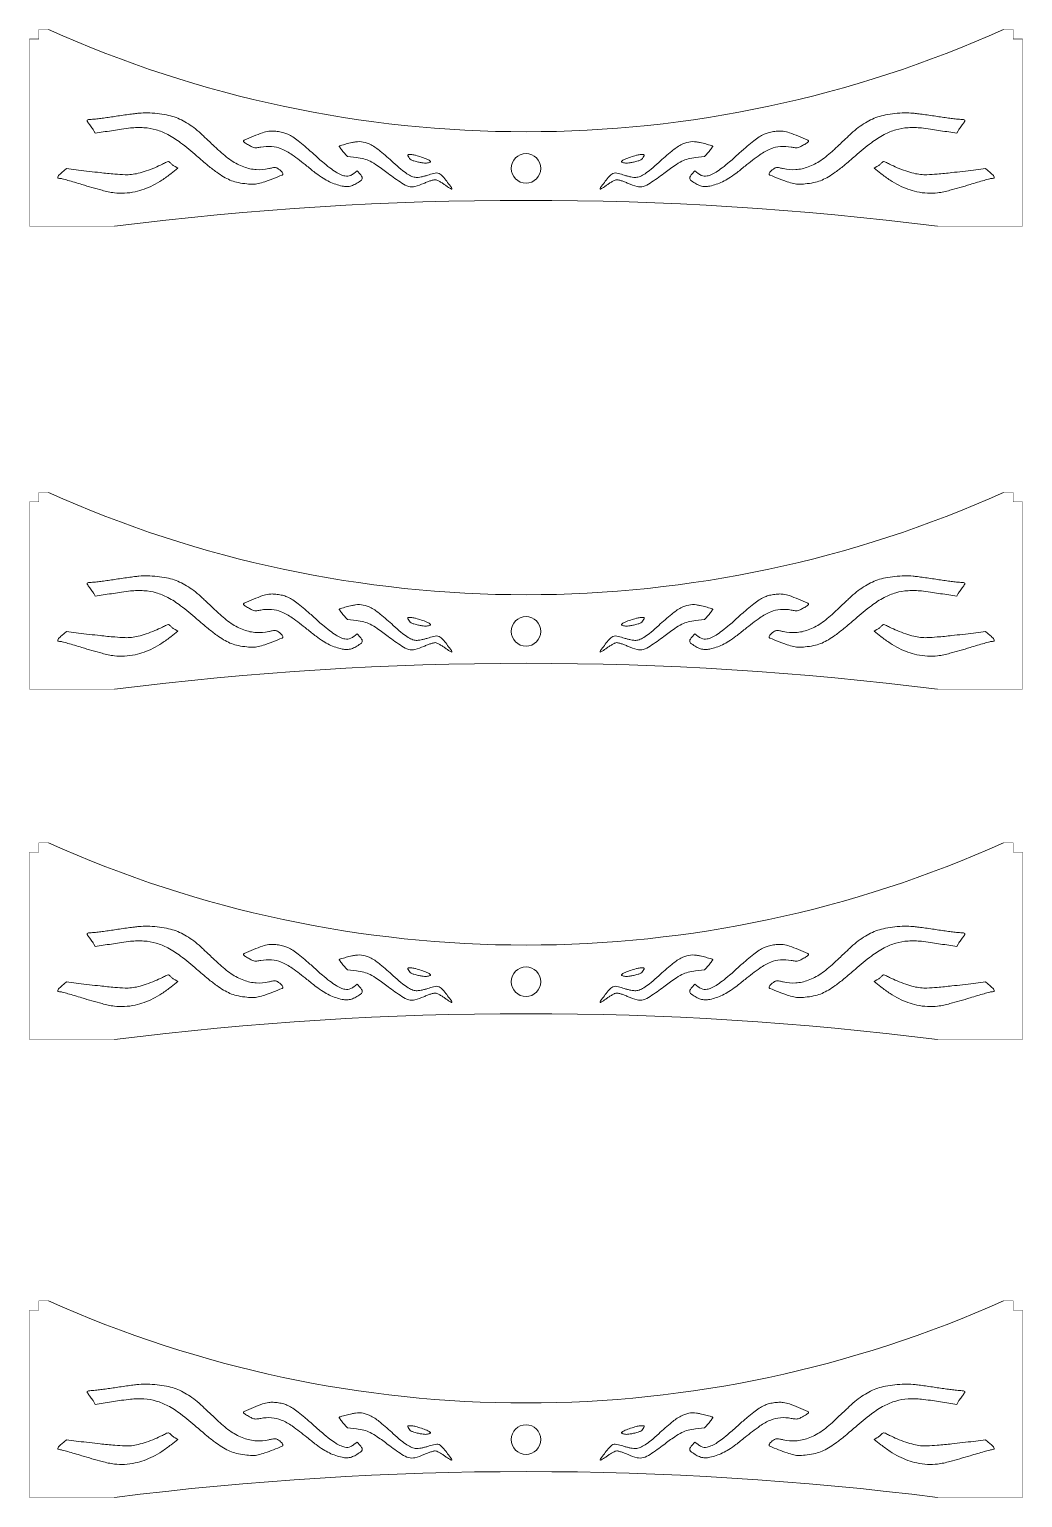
# Model space of a CAD drawing. Header units: millimetres. Extents: x 1072 to 2095, y 131 to 972.
# Drawn here: x 1570 to 2095, y 131 to 908 of the extents above; entities that cross this region are included whole.
import ezdxf

# ---------------------------------------------------------------- set-up
doc = ezdxf.new("R2010")
doc.units = ezdxf.units.MM
doc.linetypes.add('K5LT32768', pattern=[0])
doc.linetypes.add('K5LT32769', pattern=[0])

msp = doc.modelspace()

# ---------------------------------------------------------------- linework, layer by layer
at = {"color": 7, "linetype": 'K5LT32768', "const_width": 0.18}
for points in [[(1575.35, 902.5), (1570.35, 902.5), (1570.35, 803.5), (1615.35, 803.5)], [(1575.35, 902.5), (1575.35, 907.5), (1580.35, 907.5)], [(2090.35, 902.5), (2095.35, 902.5), (2095.35, 803.5), (2050.35, 803.5)], [(2090.35, 902.5), (2090.35, 907.5), (2085.35, 907.5)], [(1575.35, 657.73), (1575.35, 662.73), (1580.35, 662.73)], [(2090.35, 657.73), (2090.35, 662.73), (2085.35, 662.73)], [(1575.35, 657.73), (1570.35, 657.73), (1570.35, 558.73), (1615.35, 558.73)], [(2090.35, 657.73), (2095.35, 657.73), (2095.35, 558.73), (2050.35, 558.73)], [(1575.35, 472.5), (1575.35, 477.5), (1580.35, 477.5)], [(2090.35, 472.5), (2090.35, 477.5), (2085.35, 477.5)], [(1575.35, 472.5), (1570.35, 472.5), (1570.35, 373.5), (1615.35, 373.5)], [(2090.35, 472.5), (2095.35, 472.5), (2095.35, 373.5), (2050.35, 373.5)], [(1575.35, 230.41), (1575.35, 235.41), (1580.35, 235.41)], [(2090.35, 230.41), (2090.35, 235.41), (2085.35, 235.41)], [(1575.35, 230.41), (1570.35, 230.41), (1570.35, 131.41), (1615.35, 131.41)], [(2090.35, 230.41), (2095.35, 230.41), (2095.35, 131.41), (2050.35, 131.41)]]:
    msp.add_lwpolyline(points, dxfattribs=at)
at = {"color": 7, "linetype": 'K5LT32769', "lineweight": 18}
for points in [[(1628.18, 863.27, 0.007093), (1625.88, 863.02, 0.00241), (1622.55, 862.58, 0.002396), (1618.87, 862.07, 0.002755), (1615.36, 861.55, -0.002699), (1611.99, 861.04, -0.002974), (1608.72, 860.59, -0.002768), (1605.93, 860.23, -0.015129), (1604.41, 860.1, 0.006842), (1601.57, 859.89, 0.18299), (1600.89, 859.56, 0.348168), (1600.84, 858.99, 0.020447), (1601.93, 857.48, -0.00772), (1602.61, 856.58, -0.006448), (1603.31, 855.6, -0.006515), (1603.92, 854.69, -0.017624), (1604.32, 854.02), (1605.08, 852.66), (1610.38, 853.51, -0.002252), (1619.05, 854.86, -0.012095), (1623.79, 855.46, -0.020815), (1627.27, 855.67, -0.019461), (1630.84, 855.6, -0.055021), (1637.29, 854.49, -0.05266), (1643.44, 852, -0.040297), (1650.21, 847.66, -0.016365), (1658.71, 840.74, 0.00582), (1664.84, 835.53, 0.016132), (1669.3, 832.07, 0.022539), (1672.94, 829.66, 0.033538), (1676.34, 827.93, 0.043746), (1679.81, 826.79, 0.0255), (1684.11, 826.02, 0.025311), (1688.3, 825.7, 0.066649), (1691.29, 826.02, 0.02318), (1694.78, 827.04, 0.010172), (1699.3, 828.71, 0.003263), (1703.9, 830.55, 0.280744), (1704.33, 831.13, 0.170993), (1704.18, 831.72, 0.041859), (1703.54, 832.51, 0.037947), (1702.62, 833.36, 0.029651), (1701.5, 834.13, 0.079574), (1700.75, 834.44, 0.064544), (1699.88, 834.53, 0.039922), (1698.68, 834.39, 0.010468), (1696.8, 833.99, -0.075105), (1690.23, 833.45, -0.070784), (1683.66, 834.85, -0.061999), (1677.02, 838.26, -0.03978), (1670.26, 843.7, 0.000149), (1668.33, 845.52, 0.000087), (1666.03, 847.7, 0.000087), (1663.73, 849.87, 0.000149), (1661.8, 851.69, 0.020188), (1658.04, 854.95, 0.025999), (1654.32, 857.63, 0.028078), (1650.61, 859.72, 0.032966), (1646.88, 861.27, 0.034115), (1642.76, 862.36, 0.020957), (1637.8, 863.1, 0.020789), (1632.7, 863.43, 0.02979)], [(2037.51, 863.27, -0.007093), (2039.81, 863.02, -0.00241), (2043.15, 862.58, -0.002396), (2046.83, 862.07, -0.002755), (2050.33, 861.55, 0.002699), (2053.7, 861.04, 0.002974), (2056.97, 860.59, 0.002768), (2059.77, 860.23, 0.015129), (2061.28, 860.1, -0.006842), (2064.13, 859.89, -0.18299), (2064.8, 859.56, -0.348168), (2064.85, 858.99, -0.020447), (2063.77, 857.48, 0.00772), (2063.09, 856.58, 0.006448), (2062.39, 855.6, 0.006515), (2061.78, 854.69, 0.017624), (2061.37, 854.02), (2060.61, 852.66), (2055.32, 853.51, 0.002252), (2046.65, 854.86, 0.012095), (2041.9, 855.46, 0.020815), (2038.42, 855.67, 0.019461), (2034.86, 855.6, 0.055021), (2028.41, 854.49, 0.05266), (2022.25, 852, 0.040297), (2015.48, 847.66, 0.016365), (2006.98, 840.74, -0.00582), (2000.86, 835.53, -0.016132), (1996.4, 832.07, -0.022539), (1992.76, 829.66, -0.033538), (1989.36, 827.93, -0.043746), (1985.89, 826.79, -0.0255), (1981.58, 826.02, -0.025311), (1977.39, 825.7, -0.066649), (1974.41, 826.02, -0.02318), (1970.92, 827.04, -0.010172), (1966.39, 828.71, -0.003263), (1961.79, 830.55, -0.280744), (1961.37, 831.13, -0.170993), (1961.52, 831.72, -0.041859), (1962.15, 832.51, -0.037947), (1963.08, 833.36, -0.029651), (1964.2, 834.13, -0.079574), (1964.95, 834.44, -0.064544), (1965.82, 834.53, -0.039922), (1967.01, 834.39, -0.010468), (1968.89, 833.99, 0.075105), (1975.46, 833.45, 0.070784), (1982.04, 834.85, 0.061999), (1988.68, 838.26, 0.03978), (1995.44, 843.7, -0.000149), (1997.36, 845.52, -0.000087), (1999.66, 847.7, -0.000087), (2001.97, 849.87, -0.000149), (2003.89, 851.69, -0.020188), (2007.65, 854.95, -0.025999), (2011.37, 857.63, -0.028078), (2015.08, 859.72, -0.032966), (2018.81, 861.27, -0.034115), (2022.93, 862.36, -0.020957), (2027.9, 863.1, -0.020789), (2032.99, 863.43, -0.02979)], [(1696.8, 853.73, 0.050743), (1693.6, 852.96, 0.013642), (1688.72, 851.11, 0.005854), (1683.75, 849, 0.435468), (1683.49, 848.25, 0.111559), (1683.76, 847.93, 0.012697), (1684.54, 847.39, 0.014844), (1685.51, 846.78, 0.01157), (1686.59, 846.18, 0.014003), (1688.38, 845.3, 0.073197), (1689.44, 844.99, 0.069008), (1690.56, 844.99, 0.011645), (1692.69, 845.34, -0.064995), (1698.32, 845.66, -0.079503), (1703.45, 844.45, -0.056475), (1709.18, 841.29, -0.017534), (1717.01, 835.32, 0.008837), (1721.89, 831.46, 0.021925), (1725.64, 828.86, 0.028573), (1728.92, 827.04, 0.031658), (1732.28, 825.67, 0.026697), (1735.63, 824.75, 0.059399), (1738.26, 824.49, 0.071512), (1740.55, 824.87, 0.057202), (1742.84, 825.9, 0.016667), (1745.32, 827.48, 0.134895), (1746.18, 828.5, 0.232542), (1746.15, 829.53, 0.059036), (1745.18, 830.96), (1743.62, 832.74), (1741.87, 831.45, -0.043392), (1740.16, 830.41, -0.088704), (1738.66, 829.98, -0.085433), (1737.06, 830.09, -0.038002), (1735.05, 830.74, -0.045236), (1732.39, 832.12, -0.019869), (1729.13, 834.39, -0.01556), (1725.17, 837.6, -0.007352), (1720.24, 841.96, 0.007026), (1715.94, 845.79, 0.014515), (1712.45, 848.63, 0.018435), (1709.52, 850.71, 0.034971), (1707, 852.12, 0.042967), (1704.72, 852.97, 0.028256), (1701.98, 853.56, 0.028297), (1699.2, 853.83, 0.043967)], [(1742.65, 848.1, 0.019443), (1740.71, 847.72, 0.005808), (1737.79, 847, 0.002486), (1734.77, 846.2, 0.100878), (1734.16, 845.9, 0.366275), (1734.11, 845.65, 0.020463), (1734.56, 844.91, 0.023662), (1735.22, 844, 0.014202), (1736.08, 842.98), (1738.42, 840.38), (1743.14, 839.82, -0.034129), (1747.14, 839.07, -0.052279), (1750.44, 837.84, -0.036294), (1754.18, 835.62, -0.008721), (1760.02, 831.41, 0.010474), (1767.17, 826.29, 0.082188), (1770.85, 824.57, 0.13124), (1774.15, 824.53, 0.042091), (1778.82, 826.15, -0.011851), (1780.71, 826.93, -0.014072), (1782.53, 827.58, -0.012918), (1784.08, 828.04, -0.082697), (1784.89, 828.12, -0.090013), (1785.66, 827.92, -0.016759), (1786.96, 827.28, -0.017471), (1788.45, 826.41, -0.01517), (1789.95, 825.39, 0.009027), (1791.35, 824.42, 0.016418), (1792.53, 823.69, 0.012442), (1793.47, 823.18, 0.538513), (1793.63, 823.27, 0.176661), (1793.42, 823.98, 0.004606), (1791.42, 826.66, 0.010045), (1789.42, 829.2, 0.036272), (1788, 830.68, 0.079936), (1786.86, 831.42, 0.111442), (1785.67, 831.66, 0.060128), (1783.99, 831.41, 0.010159), (1780.89, 830.49, -0.015222), (1779.19, 830.01, -0.014555), (1777.44, 829.62, -0.014661), (1775.87, 829.36, -0.049392), (1774.84, 829.33, -0.085286), (1772.54, 829.89, -0.041902), (1769.89, 831.3, -0.03059), (1766.69, 833.66, -0.012705), (1762.67, 837.21, 0.013948), (1755.81, 843.22, 0.048563), (1750.94, 846.52, 0.075915), (1746.82, 848.01, 0.087022)], [(1923.05, 848.1, -0.019443), (1924.98, 847.72, -0.005808), (1927.91, 847, -0.002486), (1930.93, 846.2, -0.100878), (1931.53, 845.9, -0.366275), (1931.58, 845.65, -0.020463), (1931.14, 844.91, -0.023662), (1930.48, 844, -0.014202), (1929.61, 842.98), (1927.28, 840.38), (1922.55, 839.82, 0.034129), (1918.55, 839.07, 0.052279), (1915.25, 837.84, 0.036294), (1911.51, 835.62, 0.008721), (1905.67, 831.41, -0.010474), (1898.53, 826.29, -0.082188), (1894.84, 824.57, -0.13124), (1891.54, 824.53, -0.042091), (1886.87, 826.15, 0.011851), (1884.98, 826.93, 0.014072), (1883.17, 827.58, 0.012918), (1881.62, 828.04, 0.082697), (1880.8, 828.12, 0.090013), (1880.04, 827.92, 0.016759), (1878.73, 827.28, 0.017471), (1877.24, 826.41, 0.01517), (1875.75, 825.39, -0.009027), (1874.34, 824.42, -0.016418), (1873.16, 823.69, -0.012442), (1872.23, 823.18, -0.538513), (1872.07, 823.27, -0.176661), (1872.27, 823.98, -0.004606), (1874.27, 826.66, -0.010045), (1876.28, 829.2, -0.036272), (1877.7, 830.68, -0.079936), (1878.84, 831.42, -0.111442), (1880.03, 831.66, -0.060128), (1881.7, 831.41, -0.010159), (1884.81, 830.49, 0.015222), (1886.51, 830.01, 0.014555), (1888.26, 829.62, 0.014661), (1889.82, 829.36, 0.049392), (1890.86, 829.33, 0.085286), (1893.15, 829.89, 0.041902), (1895.81, 831.3, 0.03059), (1899, 833.66, 0.012705), (1903.03, 837.21, -0.013948), (1909.88, 843.22, -0.048563), (1914.75, 846.52, -0.075915), (1918.87, 848.01, -0.087022)], [(1968.9, 853.73, -0.050743), (1972.09, 852.96, -0.013642), (1976.97, 851.11, -0.005854), (1981.94, 849, -0.435468), (1982.2, 848.25, -0.111559), (1981.93, 847.93, -0.012697), (1981.16, 847.39, -0.014844), (1980.19, 846.78, -0.01157), (1979.1, 846.18, -0.014003), (1977.31, 845.3, -0.073197), (1976.26, 844.99, -0.069008), (1975.13, 844.99, -0.011645), (1973.01, 845.34, 0.064995), (1967.37, 845.66, 0.079503), (1962.24, 844.45, 0.056475), (1956.52, 841.29, 0.017534), (1948.69, 835.32, -0.008837), (1943.8, 831.46, -0.021925), (1940.06, 828.86, -0.028573), (1936.77, 827.04, -0.031658), (1933.41, 825.67, -0.026697), (1930.07, 824.75, -0.059399), (1927.44, 824.49, -0.071512), (1925.14, 824.87, -0.057202), (1922.85, 825.9, -0.016667), (1920.38, 827.48, -0.134895), (1919.52, 828.5, -0.232542), (1919.54, 829.53, -0.059036), (1920.52, 830.96), (1922.07, 832.74), (1923.83, 831.45, 0.043392), (1925.54, 830.41, 0.088704), (1927.04, 829.98, 0.085433), (1928.63, 830.09, 0.038002), (1930.65, 830.74, 0.045236), (1933.31, 832.12, 0.019869), (1936.56, 834.39, 0.01556), (1940.53, 837.6, 0.007352), (1945.45, 841.96, -0.007026), (1949.76, 845.79, -0.014515), (1953.25, 848.63, -0.018435), (1956.17, 850.71, -0.034971), (1958.69, 852.12, -0.042967), (1960.97, 852.97, -0.028256), (1963.71, 853.56, -0.028297), (1966.49, 853.83, -0.043967)], [(1770.54, 840.53, 0.067303), (1771.24, 839.4, 0.090299), (1772.16, 838.64, 0.059333), (1773.57, 838.04, 0.014849), (1776, 837.42, 0.011946), (1777.8, 837.05, 0.026999), (1779.18, 836.89, 0.035488), (1780.28, 836.89, 0.054955), (1781.22, 837.07, 0.015655), (1782.02, 837.34, 0.134029), (1782.33, 837.56, 0.331401), (1782.34, 837.8, 0.082464), (1782.05, 838.1, 0.063818), (1780.44, 839.01, 0.014807), (1777.52, 840.1, 0.015553), (1774.5, 841.02, 0.049341), (1772.43, 841.37, 0.008882), (1771.05, 841.44, 0.113678), (1770.54, 841.34, 0.329479), (1770.39, 841.07, 0.075339)], [(1895.15, 840.53, -0.067303), (1894.45, 839.4, -0.090299), (1893.54, 838.64, -0.059333), (1892.13, 838.04, -0.014849), (1889.7, 837.42, -0.011946), (1887.9, 837.05, -0.026999), (1886.52, 836.89, -0.035488), (1885.41, 836.89, -0.054955), (1884.47, 837.07, -0.015655), (1883.67, 837.34, -0.134029), (1883.37, 837.56, -0.331401), (1883.36, 837.8, -0.082464), (1883.64, 838.1, -0.063818), (1885.25, 839.01, -0.014807), (1888.17, 840.1, -0.015553), (1891.19, 841.02, -0.049341), (1893.27, 841.37, -0.008882), (1894.65, 841.44, -0.113678), (1895.15, 841.34, -0.329479), (1895.3, 841.07, -0.075339)], [(1640.59, 836.33, -0.022416), (1636.6, 834.47, -0.017089), (1632.09, 832.79, -0.017397), (1627.74, 831.5, -0.037206), (1624.29, 830.88, -0.036849), (1620.87, 830.77, -0.009736), (1615.41, 831.11, -0.007124), (1607.67, 831.86, -0.002333), (1596.28, 833.17), (1589.82, 833.95), (1587.35, 831.84, 0.016209), (1585.7, 830.32, 0.15123), (1585.24, 829.48, 0.37376), (1585.54, 828.96, 0.067511), (1586.73, 828.72, -0.048427), (1587.64, 828.56, -0.002364), (1590.62, 827.75, -0.003821), (1594.15, 826.74, -0.002747), (1598.07, 825.56, 0.007903), (1608.7, 822.49, 0.032708), (1615.25, 821.16, 0.048932), (1620.51, 820.97, 0.037483), (1626.21, 821.75, 0.034224), (1630.94, 823.11, 0.030428), (1635.64, 825.14, 0.028337), (1640.37, 827.88, 0.022027), (1645.19, 831.37), (1648.71, 834.16), (1647.29, 835.02, -0.019597), (1646.67, 835.43, -0.012734), (1645.99, 835.95, -0.012809), (1645.35, 836.49, -0.023666), (1644.86, 836.96, 0.061342), (1644.16, 837.55, 0.182438), (1643.56, 837.68, 0.077987), (1642.73, 837.42, 0.005801)], [(2025.11, 836.33, 0.022416), (2029.09, 834.47, 0.017089), (2033.6, 832.79, 0.017397), (2037.96, 831.5, 0.037206), (2041.41, 830.88, 0.036849), (2044.82, 830.77, 0.009736), (2050.28, 831.11, 0.007124), (2058.03, 831.86, 0.002333), (2069.41, 833.17), (2075.88, 833.95), (2078.34, 831.84, -0.016209), (2080, 830.32, -0.15123), (2080.46, 829.48, -0.37376), (2080.16, 828.96, -0.067511), (2078.97, 828.72, 0.048427), (2078.05, 828.56, 0.002364), (2075.08, 827.75, 0.003821), (2071.55, 826.74, 0.002747), (2067.62, 825.56, -0.007903), (2056.99, 822.49, -0.032708), (2050.45, 821.16, -0.048932), (2045.19, 820.97, -0.037483), (2039.48, 821.75, -0.034224), (2034.75, 823.11, -0.030428), (2030.05, 825.14, -0.028337), (2025.33, 827.88, -0.022027), (2020.51, 831.37), (2016.99, 834.16), (2018.41, 835.02, 0.019597), (2019.03, 835.43, 0.012734), (2019.71, 835.95, 0.012809), (2020.35, 836.49, 0.023666), (2020.83, 836.96, -0.061342), (2021.53, 837.55, -0.182438), (2022.13, 837.68, -0.077987), (2022.97, 837.42, -0.005801)], [(1628.18, 618.5, 0.007093), (1625.88, 618.24, 0.00241), (1622.55, 617.81, 0.002396), (1618.87, 617.3, 0.002755), (1615.36, 616.77, -0.002699), (1611.99, 616.27, -0.002974), (1608.72, 615.81, -0.002768), (1605.93, 615.46, -0.015129), (1604.41, 615.32, 0.006842), (1601.57, 615.11, 0.18299), (1600.89, 614.79, 0.348168), (1600.84, 614.22, 0.020447), (1601.93, 612.71, -0.00772), (1602.61, 611.8, -0.006448), (1603.31, 610.83, -0.006515), (1603.92, 609.91, -0.017624), (1604.32, 609.25), (1605.08, 607.88), (1610.38, 608.73, -0.002252), (1619.05, 610.08, -0.012095), (1623.79, 610.68, -0.020815), (1627.27, 610.89, -0.019461), (1630.84, 610.82, -0.055021), (1637.29, 609.72, -0.05266), (1643.44, 607.23, -0.040297), (1650.21, 602.89, -0.016365), (1658.71, 595.96, 0.00582), (1664.84, 590.76, 0.016132), (1669.3, 587.29, 0.022539), (1672.94, 584.89, 0.033538), (1676.34, 583.16, 0.043746), (1679.81, 582.02, 0.0255), (1684.11, 581.24, 0.025311), (1688.3, 580.92, 0.066649), (1691.29, 581.24, 0.02318), (1694.78, 582.27, 0.010172), (1699.3, 583.94, 0.003263), (1703.9, 585.78, 0.280744), (1704.33, 586.35, 0.170993), (1704.18, 586.94, 0.041859), (1703.54, 587.74, 0.037947), (1702.62, 588.59, 0.029651), (1701.5, 589.36, 0.079574), (1700.75, 589.67, 0.064544), (1699.88, 589.75, 0.039922), (1698.68, 589.62, 0.010468), (1696.8, 589.22, -0.075105), (1690.23, 588.68, -0.070784), (1683.66, 590.08, -0.061999), (1677.02, 593.49, -0.03978), (1670.26, 598.93, 0.000149), (1668.33, 600.75, 0.000087), (1666.03, 602.92, 0.000087), (1663.73, 605.1, 0.000149), (1661.8, 606.91, 0.020188), (1658.04, 610.18, 0.025999), (1654.32, 612.85, 0.028078), (1650.61, 614.95, 0.032966), (1646.88, 616.5, 0.034115), (1642.76, 617.59, 0.020957), (1637.8, 618.33, 0.020789), (1632.7, 618.66, 0.02979)], [(2037.51, 618.5, -0.007093), (2039.81, 618.24, -0.00241), (2043.15, 617.81, -0.002396), (2046.83, 617.3, -0.002755), (2050.33, 616.77, 0.002699), (2053.7, 616.27, 0.002974), (2056.97, 615.81, 0.002768), (2059.77, 615.46, 0.015129), (2061.28, 615.32, -0.006842), (2064.13, 615.11, -0.18299), (2064.8, 614.79, -0.348168), (2064.85, 614.22, -0.020447), (2063.77, 612.71, 0.00772), (2063.09, 611.8, 0.006448), (2062.39, 610.83, 0.006515), (2061.78, 609.91, 0.017624), (2061.37, 609.25), (2060.61, 607.88), (2055.32, 608.73, 0.002252), (2046.65, 610.08, 0.012095), (2041.9, 610.68, 0.020815), (2038.42, 610.89, 0.019461), (2034.86, 610.82, 0.055021), (2028.41, 609.72, 0.05266), (2022.25, 607.23, 0.040297), (2015.48, 602.89, 0.016365), (2006.98, 595.96, -0.00582), (2000.86, 590.76, -0.016132), (1996.4, 587.29, -0.022539), (1992.76, 584.89, -0.033538), (1989.36, 583.16, -0.043746), (1985.89, 582.02, -0.0255), (1981.58, 581.24, -0.025311), (1977.39, 580.92, -0.066649), (1974.41, 581.24, -0.02318), (1970.92, 582.27, -0.010172), (1966.39, 583.94, -0.003263), (1961.79, 585.78, -0.280744), (1961.37, 586.35, -0.170993), (1961.52, 586.94, -0.041859), (1962.15, 587.74, -0.037947), (1963.08, 588.59, -0.029651), (1964.2, 589.36, -0.079574), (1964.95, 589.67, -0.064544), (1965.82, 589.75, -0.039922), (1967.01, 589.62, -0.010468), (1968.89, 589.22, 0.075105), (1975.46, 588.68, 0.070784), (1982.04, 590.08, 0.061999), (1988.68, 593.49, 0.03978), (1995.44, 598.93, -0.000149), (1997.36, 600.75, -0.000087), (1999.66, 602.92, -0.000087), (2001.97, 605.1, -0.000149), (2003.89, 606.91, -0.020188), (2007.65, 610.18, -0.025999), (2011.37, 612.85, -0.028078), (2015.08, 614.95, -0.032966), (2018.81, 616.5, -0.034115), (2022.93, 617.59, -0.020957), (2027.9, 618.33, -0.020789), (2032.99, 618.66, -0.02979)], [(1696.8, 608.95, 0.050743), (1693.6, 608.19, 0.013642), (1688.72, 606.33, 0.005854), (1683.75, 604.22, 0.435468), (1683.49, 603.48, 0.111559), (1683.76, 603.16, 0.012697), (1684.54, 602.61, 0.014844), (1685.51, 602.01, 0.01157), (1686.59, 601.4, 0.014003), (1688.38, 600.52, 0.073197), (1689.44, 600.22, 0.069008), (1690.56, 600.22, 0.011645), (1692.69, 600.57, -0.064995), (1698.32, 600.89, -0.079503), (1703.45, 599.67, -0.056475), (1709.18, 596.52, -0.017534), (1717.01, 590.55, 0.008837), (1721.89, 586.69, 0.021925), (1725.64, 584.09, 0.028573), (1728.92, 582.26, 0.031658), (1732.28, 580.9, 0.026697), (1735.63, 579.97, 0.059399), (1738.26, 579.72, 0.071512), (1740.55, 580.1, 0.057202), (1742.84, 581.13, 0.016667), (1745.32, 582.71, 0.134895), (1746.18, 583.73, 0.232542), (1746.15, 584.76, 0.059036), (1745.18, 586.18), (1743.62, 587.96), (1741.87, 586.68, -0.043392), (1740.16, 585.64, -0.088704), (1738.66, 585.21, -0.085433), (1737.06, 585.31, -0.038002), (1735.05, 585.96, -0.045236), (1732.39, 587.34, -0.019869), (1729.13, 589.62, -0.01556), (1725.17, 592.82, -0.007352), (1720.24, 597.19, 0.007026), (1715.94, 601.02, 0.014515), (1712.45, 603.86, 0.018435), (1709.52, 605.94, 0.034971), (1707, 607.35, 0.042967), (1704.72, 608.19, 0.028256), (1701.98, 608.78, 0.028297), (1699.2, 609.06, 0.043967)], [(1968.9, 608.95, -0.050743), (1972.09, 608.19, -0.013642), (1976.97, 606.33, -0.005854), (1981.94, 604.22, -0.435468), (1982.2, 603.48, -0.111559), (1981.93, 603.16, -0.012697), (1981.16, 602.61, -0.014844), (1980.19, 602.01, -0.01157), (1979.1, 601.4, -0.014003), (1977.31, 600.52, -0.073197), (1976.26, 600.22, -0.069008), (1975.13, 600.22, -0.011645), (1973.01, 600.57, 0.064995), (1967.37, 600.89, 0.079503), (1962.24, 599.67, 0.056475), (1956.52, 596.52, 0.017534), (1948.69, 590.55, -0.008837), (1943.8, 586.69, -0.021925), (1940.06, 584.09, -0.028573), (1936.77, 582.26, -0.031658), (1933.41, 580.9, -0.026697), (1930.07, 579.97, -0.059399), (1927.44, 579.72, -0.071512), (1925.14, 580.1, -0.057202), (1922.85, 581.13, -0.016667), (1920.38, 582.71, -0.134895), (1919.52, 583.73, -0.232542), (1919.54, 584.76, -0.059036), (1920.52, 586.18), (1922.07, 587.96), (1923.83, 586.68, 0.043392), (1925.54, 585.64, 0.088704), (1927.04, 585.21, 0.085433), (1928.63, 585.31, 0.038002), (1930.65, 585.96, 0.045236), (1933.31, 587.34, 0.019869), (1936.56, 589.62, 0.01556), (1940.53, 592.82, 0.007352), (1945.45, 597.19, -0.007026), (1949.76, 601.02, -0.014515), (1953.25, 603.86, -0.018435), (1956.17, 605.94, -0.034971), (1958.69, 607.35, -0.042967), (1960.97, 608.19, -0.028256), (1963.71, 608.78, -0.028297), (1966.49, 609.06, -0.043967)], [(1742.65, 603.32, 0.019443), (1740.71, 602.95, 0.005808), (1737.79, 602.23, 0.002486), (1734.77, 601.43, 0.100878), (1734.16, 601.13, 0.366275), (1734.11, 600.87, 0.020463), (1734.56, 600.13, 0.023662), (1735.22, 599.22, 0.014202), (1736.08, 598.2), (1738.42, 595.61), (1743.14, 595.05, -0.034129), (1747.14, 594.3, -0.052279), (1750.44, 593.06, -0.036294), (1754.18, 590.85, -0.008721), (1760.02, 586.63, 0.010474), (1767.17, 581.52, 0.082188), (1770.85, 579.79, 0.13124), (1774.15, 579.76, 0.042091), (1778.82, 581.37, -0.011851), (1780.71, 582.16, -0.014072), (1782.53, 582.8, -0.012918), (1784.08, 583.26, -0.082697), (1784.89, 583.34, -0.090013), (1785.66, 583.15, -0.016759), (1786.96, 582.5, -0.017471), (1788.45, 581.63, -0.01517), (1789.95, 580.62, 0.009027), (1791.35, 579.65, 0.016418), (1792.53, 578.91, 0.012442), (1793.47, 578.41, 0.538513), (1793.63, 578.5, 0.176661), (1793.42, 579.21, 0.004606), (1791.42, 581.89, 0.010045), (1789.42, 584.42, 0.036272), (1788, 585.91, 0.079936), (1786.86, 586.65, 0.111442), (1785.67, 586.89, 0.060128), (1783.99, 586.64, 0.010159), (1780.89, 585.72, -0.015222), (1779.19, 585.23, -0.014555), (1777.44, 584.84, -0.014661), (1775.87, 584.59, -0.049392), (1774.84, 584.56, -0.085286), (1772.54, 585.11, -0.041902), (1769.89, 586.53, -0.03059), (1766.69, 588.89, -0.012705), (1762.67, 592.44, 0.013948), (1755.81, 598.45, 0.048563), (1750.94, 601.75, 0.075915), (1746.82, 603.23, 0.087022)], [(1923.05, 603.32, -0.019443), (1924.98, 602.95, -0.005808), (1927.91, 602.23, -0.002486), (1930.93, 601.43, -0.100878), (1931.53, 601.13, -0.366275), (1931.58, 600.87, -0.020463), (1931.14, 600.13, -0.023662), (1930.48, 599.22, -0.014202), (1929.61, 598.2), (1927.28, 595.61), (1922.55, 595.05, 0.034129), (1918.55, 594.3, 0.052279), (1915.25, 593.06, 0.036294), (1911.51, 590.85, 0.008721), (1905.67, 586.63, -0.010474), (1898.53, 581.52, -0.082188), (1894.84, 579.79, -0.13124), (1891.54, 579.76, -0.042091), (1886.87, 581.37, 0.011851), (1884.98, 582.16, 0.014072), (1883.17, 582.8, 0.012918), (1881.62, 583.26, 0.082697), (1880.8, 583.34, 0.090013), (1880.04, 583.15, 0.016759), (1878.73, 582.5, 0.017471), (1877.24, 581.63, 0.01517), (1875.75, 580.62, -0.009027), (1874.34, 579.65, -0.016418), (1873.16, 578.91, -0.012442), (1872.23, 578.41, -0.538513), (1872.07, 578.5, -0.176661), (1872.27, 579.21, -0.004606), (1874.27, 581.89, -0.010045), (1876.28, 584.42, -0.036272), (1877.7, 585.91, -0.079936), (1878.84, 586.65, -0.111442), (1880.03, 586.89, -0.060128), (1881.7, 586.64, -0.010159), (1884.81, 585.72, 0.015222), (1886.51, 585.23, 0.014555), (1888.26, 584.84, 0.014661), (1889.82, 584.59, 0.049392), (1890.86, 584.56, 0.085286), (1893.15, 585.11, 0.041902), (1895.81, 586.53, 0.03059), (1899, 588.89, 0.012705), (1903.03, 592.44, -0.013948), (1909.88, 598.45, -0.048563), (1914.75, 601.75, -0.075915), (1918.87, 603.23, -0.087022)], [(1640.59, 591.56, -0.022416), (1636.6, 589.7, -0.017089), (1632.09, 588.02, -0.017397), (1627.74, 586.73, -0.037206), (1624.29, 586.1, -0.036849), (1620.87, 586, -0.009736), (1615.41, 586.34, -0.007124), (1607.67, 587.08, -0.002333), (1596.28, 588.4), (1589.82, 589.17), (1587.35, 587.06, 0.016209), (1585.7, 585.55, 0.15123), (1585.24, 584.71, 0.37376), (1585.54, 584.19, 0.067511), (1586.73, 583.94, -0.048427), (1587.64, 583.79, -0.002364), (1590.62, 582.98, -0.003821), (1594.15, 581.97, -0.002747), (1598.07, 580.79, 0.007903), (1608.7, 577.72, 0.032708), (1615.25, 576.39, 0.048932), (1620.51, 576.2, 0.037483), (1626.21, 576.98, 0.034224), (1630.94, 578.33, 0.030428), (1635.64, 580.36, 0.028337), (1640.37, 583.11, 0.022027), (1645.19, 586.59), (1648.71, 589.39), (1647.29, 590.25, -0.019597), (1646.67, 590.66, -0.012734), (1645.99, 591.17, -0.012809), (1645.35, 591.71, -0.023666), (1644.86, 592.19, 0.061342), (1644.16, 592.77, 0.182438), (1643.56, 592.9, 0.077987), (1642.73, 592.64, 0.005801)], [(1770.54, 595.75, 0.067303), (1771.24, 594.63, 0.090299), (1772.16, 593.86, 0.059333), (1773.57, 593.26, 0.014849), (1776, 592.64, 0.011946), (1777.8, 592.28, 0.026999), (1779.18, 592.11, 0.035488), (1780.28, 592.12, 0.054955), (1781.22, 592.3, 0.015655), (1782.02, 592.57, 0.134029), (1782.33, 592.79, 0.331401), (1782.34, 593.03, 0.082464), (1782.05, 593.33, 0.063818), (1780.44, 594.24, 0.014807), (1777.52, 595.32, 0.015553), (1774.5, 596.24, 0.049341), (1772.43, 596.59, 0.008882), (1771.05, 596.66, 0.113678), (1770.54, 596.56, 0.329479), (1770.39, 596.29, 0.075339)], [(1895.15, 595.75, -0.067303), (1894.45, 594.63, -0.090299), (1893.54, 593.86, -0.059333), (1892.13, 593.26, -0.014849), (1889.7, 592.64, -0.011946), (1887.9, 592.28, -0.026999), (1886.52, 592.11, -0.035488), (1885.41, 592.12, -0.054955), (1884.47, 592.3, -0.015655), (1883.67, 592.57, -0.134029), (1883.37, 592.79, -0.331401), (1883.36, 593.03, -0.082464), (1883.64, 593.33, -0.063818), (1885.25, 594.24, -0.014807), (1888.17, 595.32, -0.015553), (1891.19, 596.24, -0.049341), (1893.27, 596.59, -0.008882), (1894.65, 596.66, -0.113678), (1895.15, 596.56, -0.329479), (1895.3, 596.29, -0.075339)], [(2025.11, 591.56, 0.022416), (2029.09, 589.7, 0.017089), (2033.6, 588.02, 0.017397), (2037.96, 586.73, 0.037206), (2041.41, 586.1, 0.036849), (2044.82, 586, 0.009736), (2050.28, 586.34, 0.007124), (2058.03, 587.08, 0.002333), (2069.41, 588.4), (2075.88, 589.17), (2078.34, 587.06, -0.016209), (2080, 585.55, -0.15123), (2080.46, 584.71, -0.37376), (2080.16, 584.19, -0.067511), (2078.97, 583.94, 0.048427), (2078.05, 583.79, 0.002364), (2075.08, 582.98, 0.003821), (2071.55, 581.97, 0.002747), (2067.62, 580.79, -0.007903), (2056.99, 577.72, -0.032708), (2050.45, 576.39, -0.048932), (2045.19, 576.2, -0.037483), (2039.48, 576.98, -0.034224), (2034.75, 578.33, -0.030428), (2030.05, 580.36, -0.028337), (2025.33, 583.11, -0.022027), (2020.51, 586.59), (2016.99, 589.39), (2018.41, 590.25, 0.019597), (2019.03, 590.66, 0.012734), (2019.71, 591.17, 0.012809), (2020.35, 591.71, 0.023666), (2020.83, 592.19, -0.061342), (2021.53, 592.77, -0.182438), (2022.13, 592.9, -0.077987), (2022.97, 592.64, -0.005801)], [(1628.18, 433.26, 0.007093), (1625.88, 433.01, 0.00241), (1622.55, 432.58, 0.002396), (1618.87, 432.07, 0.002755), (1615.36, 431.54, -0.002699), (1611.99, 431.03, -0.002974), (1608.72, 430.58, -0.002768), (1605.93, 430.23, -0.015129), (1604.41, 430.09, 0.006842), (1601.57, 429.88, 0.18299), (1600.89, 429.56, 0.348168), (1600.84, 428.99, 0.020447), (1601.93, 427.47, -0.00772), (1602.61, 426.57, -0.006448), (1603.31, 425.59, -0.006515), (1603.92, 424.68, -0.017624), (1604.32, 424.01), (1605.08, 422.65), (1610.38, 423.5, -0.002252), (1619.05, 424.85, -0.012095), (1623.79, 425.45, -0.020815), (1627.27, 425.66, -0.019461), (1630.84, 425.59, -0.055021), (1637.29, 424.49, -0.05266), (1643.44, 422, -0.040297), (1650.21, 417.65, -0.016365), (1658.71, 410.73, 0.00582), (1664.84, 405.53, 0.016132), (1669.3, 402.06, 0.022539), (1672.94, 399.66, 0.033538), (1676.34, 397.92, 0.043746), (1679.81, 396.79, 0.0255), (1684.11, 396.01, 0.025311), (1688.3, 395.69, 0.066649), (1691.29, 396.01, 0.02318), (1694.78, 397.04, 0.010172), (1699.3, 398.71, 0.003263), (1703.9, 400.54, 0.280744), (1704.33, 401.12, 0.170993), (1704.18, 401.71, 0.041859), (1703.54, 402.51, 0.037947), (1702.62, 403.35, 0.029651), (1701.5, 404.13, 0.079574), (1700.75, 404.43, 0.064544), (1699.88, 404.52, 0.039922), (1698.68, 404.39, 0.010468), (1696.8, 403.98, -0.075105), (1690.23, 403.45, -0.070784), (1683.66, 404.84, -0.061999), (1677.02, 408.26, -0.03978), (1670.26, 413.7, 0.000149), (1668.33, 415.52, 0.000087), (1666.03, 417.69, 0.000087), (1663.73, 419.87, 0.000149), (1661.8, 421.68, 0.020188), (1658.04, 424.95, 0.025999), (1654.32, 427.62, 0.028078), (1650.61, 429.72, 0.032966), (1646.88, 431.26, 0.034115), (1642.76, 432.35, 0.020957), (1637.8, 433.1, 0.020789), (1632.7, 433.43, 0.02979)], [(2037.51, 433.26, -0.007093), (2039.81, 433.01, -0.00241), (2043.15, 432.58, -0.002396), (2046.83, 432.07, -0.002755), (2050.33, 431.54, 0.002699), (2053.7, 431.03, 0.002974), (2056.97, 430.58, 0.002768), (2059.77, 430.23, 0.015129), (2061.28, 430.09, -0.006842), (2064.13, 429.88, -0.18299), (2064.8, 429.56, -0.348168), (2064.85, 428.99, -0.020447), (2063.77, 427.47, 0.00772), (2063.09, 426.57, 0.006448), (2062.39, 425.59, 0.006515), (2061.78, 424.68, 0.017624), (2061.37, 424.01), (2060.61, 422.65), (2055.32, 423.5, 0.002252), (2046.65, 424.85, 0.012095), (2041.9, 425.45, 0.020815), (2038.42, 425.66, 0.019461), (2034.86, 425.59, 0.055021), (2028.41, 424.49, 0.05266), (2022.25, 422, 0.040297), (2015.48, 417.65, 0.016365), (2006.98, 410.73, -0.00582), (2000.86, 405.53, -0.016132), (1996.4, 402.06, -0.022539), (1992.76, 399.66, -0.033538), (1989.36, 397.92, -0.043746), (1985.89, 396.79, -0.0255), (1981.58, 396.01, -0.025311), (1977.39, 395.69, -0.066649), (1974.41, 396.01, -0.02318), (1970.92, 397.04, -0.010172), (1966.39, 398.71, -0.003263), (1961.79, 400.54, -0.280744), (1961.37, 401.12, -0.170993), (1961.52, 401.71, -0.041859), (1962.15, 402.51, -0.037947), (1963.08, 403.35, -0.029651), (1964.2, 404.13, -0.079574), (1964.95, 404.43, -0.064544), (1965.82, 404.52, -0.039922), (1967.01, 404.39, -0.010468), (1968.89, 403.98, 0.075105), (1975.46, 403.45, 0.070784), (1982.04, 404.84, 0.061999), (1988.68, 408.26, 0.03978), (1995.44, 413.7, -0.000149), (1997.36, 415.52, -0.000087), (1999.66, 417.69, -0.000087), (2001.97, 419.87, -0.000149), (2003.89, 421.68, -0.020188), (2007.65, 424.95, -0.025999), (2011.37, 427.62, -0.028078), (2015.08, 429.72, -0.032966), (2018.81, 431.26, -0.034115), (2022.93, 432.35, -0.020957), (2027.9, 433.1, -0.020789), (2032.99, 433.43, -0.02979)], [(1696.8, 423.72, 0.050743), (1693.6, 422.96, 0.013642), (1688.72, 421.1, 0.005854), (1683.75, 418.99, 0.435468), (1683.49, 418.24, 0.111559), (1683.76, 417.93, 0.012697), (1684.54, 417.38, 0.014844), (1685.51, 416.77, 0.01157), (1686.59, 416.17, 0.014003), (1688.38, 415.29, 0.073197), (1689.44, 414.98, 0.069008), (1690.56, 414.99, 0.011645), (1692.69, 415.34, -0.064995), (1698.32, 415.65, -0.079503), (1703.45, 414.44, -0.056475), (1709.18, 411.29, -0.017534), (1717.01, 405.32, 0.008837), (1721.89, 401.46, 0.021925), (1725.64, 398.85, 0.028573), (1728.92, 397.03, 0.031658), (1732.28, 395.67, 0.026697), (1735.63, 394.74, 0.059399), (1738.26, 394.49, 0.071512), (1740.55, 394.87, 0.057202), (1742.84, 395.89, 0.016667), (1745.32, 397.47, 0.134895), (1746.18, 398.49, 0.232542), (1746.15, 399.53, 0.059036), (1745.18, 400.95), (1743.62, 402.73), (1741.87, 401.44, -0.043392), (1740.16, 400.41, -0.088704), (1738.66, 399.97, -0.085433), (1737.06, 400.08, -0.038002), (1735.05, 400.73, -0.045236), (1732.39, 402.11, -0.019869), (1729.13, 404.38, -0.01556), (1725.17, 407.59, -0.007352), (1720.24, 411.96, 0.007026), (1715.94, 415.78, 0.014515), (1712.45, 418.63, 0.018435), (1709.52, 420.7, 0.034971), (1707, 422.11, 0.042967), (1704.72, 422.96, 0.028256), (1701.98, 423.55, 0.028297), (1699.2, 423.83, 0.043967)], [(1968.9, 423.72, -0.050743), (1972.09, 422.96, -0.013642), (1976.97, 421.1, -0.005854), (1981.94, 418.99, -0.435468), (1982.2, 418.24, -0.111559), (1981.93, 417.93, -0.012697), (1981.16, 417.38, -0.014844), (1980.19, 416.77, -0.01157), (1979.1, 416.17, -0.014003), (1977.31, 415.29, -0.073197), (1976.26, 414.98, -0.069008), (1975.13, 414.99, -0.011645), (1973.01, 415.34, 0.064995), (1967.37, 415.65, 0.079503), (1962.24, 414.44, 0.056475), (1956.52, 411.29, 0.017534), (1948.69, 405.32, -0.008837), (1943.8, 401.46, -0.021925), (1940.06, 398.85, -0.028573), (1936.77, 397.03, -0.031658), (1933.41, 395.67, -0.026697), (1930.07, 394.74, -0.059399), (1927.44, 394.49, -0.071512), (1925.14, 394.87, -0.057202), (1922.85, 395.89, -0.016667), (1920.38, 397.47, -0.134895), (1919.52, 398.49, -0.232542), (1919.54, 399.53, -0.059036), (1920.52, 400.95), (1922.07, 402.73), (1923.83, 401.44, 0.043392), (1925.54, 400.41, 0.088704), (1927.04, 399.97, 0.085433), (1928.63, 400.08, 0.038002), (1930.65, 400.73, 0.045236), (1933.31, 402.11, 0.019869), (1936.56, 404.38, 0.01556), (1940.53, 407.59, 0.007352), (1945.45, 411.96, -0.007026), (1949.76, 415.78, -0.014515), (1953.25, 418.63, -0.018435), (1956.17, 420.7, -0.034971), (1958.69, 422.11, -0.042967), (1960.97, 422.96, -0.028256), (1963.71, 423.55, -0.028297), (1966.49, 423.83, -0.043967)], [(1742.65, 418.09, 0.019443), (1740.71, 417.72, 0.005808), (1737.79, 416.99, 0.002486), (1734.77, 416.2, 0.100878), (1734.16, 415.89, 0.366275), (1734.11, 415.64, 0.020463), (1734.56, 414.9, 0.023662), (1735.22, 413.99, 0.014202), (1736.08, 412.97), (1738.42, 410.37), (1743.14, 409.82, -0.034129), (1747.14, 409.07, -0.052279), (1750.44, 407.83, -0.036294), (1754.18, 405.62, -0.008721), (1760.02, 401.4, 0.010474), (1767.17, 396.28, 0.082188), (1770.85, 394.56, 0.13124), (1774.15, 394.52, 0.042091), (1778.82, 396.14, -0.011851), (1780.71, 396.92, -0.014072), (1782.53, 397.57, -0.012918), (1784.08, 398.03, -0.082697), (1784.89, 398.11, -0.090013), (1785.66, 397.92, -0.016759), (1786.96, 397.27, -0.017471), (1788.45, 396.4, -0.01517), (1789.95, 395.39, 0.009027), (1791.35, 394.42, 0.016418), (1792.53, 393.68, 0.012442), (1793.47, 393.17, 0.538513), (1793.63, 393.27, 0.176661), (1793.42, 393.98, 0.004606), (1791.42, 396.66, 0.010045), (1789.42, 399.19, 0.036272), (1788, 400.68, 0.079936), (1786.86, 401.42, 0.111442), (1785.67, 401.65, 0.060128), (1783.99, 401.4, 0.010159), (1780.89, 400.48, -0.015222), (1779.19, 400, -0.014555), (1777.44, 399.61, -0.014661), (1775.87, 399.36, -0.049392), (1774.84, 399.33, -0.085286), (1772.54, 399.88, -0.041902), (1769.89, 401.3, -0.03059), (1766.69, 403.66, -0.012705), (1762.67, 407.21, 0.013948), (1755.81, 413.22, 0.048563), (1750.94, 416.52, 0.075915), (1746.82, 418, 0.087022)], [(1770.54, 410.52, 0.067303), (1771.24, 409.4, 0.090299), (1772.16, 408.63, 0.059333), (1773.57, 408.03, 0.014849), (1776, 407.41, 0.011946), (1777.8, 407.05, 0.026999), (1779.18, 406.88, 0.035488), (1780.28, 406.89, 0.054955), (1781.22, 407.06, 0.015655), (1782.02, 407.34, 0.134029), (1782.33, 407.56, 0.331401), (1782.34, 407.79, 0.082464), (1782.05, 408.09, 0.063818), (1780.44, 409, 0.014807), (1777.52, 410.09, 0.015553), (1774.5, 411.01, 0.049341), (1772.43, 411.36, 0.008882), (1771.05, 411.43, 0.113678), (1770.54, 411.33, 0.329479), (1770.39, 411.06, 0.075339)], [(1923.05, 418.09, -0.019443), (1924.98, 417.72, -0.005808), (1927.91, 416.99, -0.002486), (1930.93, 416.2, -0.100878), (1931.53, 415.89, -0.366275), (1931.58, 415.64, -0.020463), (1931.14, 414.9, -0.023662), (1930.48, 413.99, -0.014202), (1929.61, 412.97), (1927.28, 410.37), (1922.55, 409.82, 0.034129), (1918.55, 409.07, 0.052279), (1915.25, 407.83, 0.036294), (1911.51, 405.62, 0.008721), (1905.67, 401.4, -0.010474), (1898.53, 396.28, -0.082188), (1894.84, 394.56, -0.13124), (1891.54, 394.52, -0.042091), (1886.87, 396.14, 0.011851), (1884.98, 396.92, 0.014072), (1883.17, 397.57, 0.012918), (1881.62, 398.03, 0.082697), (1880.8, 398.11, 0.090013), (1880.04, 397.92, 0.016759), (1878.73, 397.27, 0.017471), (1877.24, 396.4, 0.01517), (1875.75, 395.39, -0.009027), (1874.34, 394.42, -0.016418), (1873.16, 393.68, -0.012442), (1872.23, 393.17, -0.538513), (1872.07, 393.27, -0.176661), (1872.27, 393.98, -0.004606), (1874.27, 396.66, -0.010045), (1876.28, 399.19, -0.036272), (1877.7, 400.68, -0.079936), (1878.84, 401.42, -0.111442), (1880.03, 401.65, -0.060128), (1881.7, 401.4, -0.010159), (1884.81, 400.48, 0.015222), (1886.51, 400, 0.014555), (1888.26, 399.61, 0.014661), (1889.82, 399.36, 0.049392), (1890.86, 399.33, 0.085286), (1893.15, 399.88, 0.041902), (1895.81, 401.3, 0.03059), (1899, 403.66, 0.012705), (1903.03, 407.21, -0.013948), (1909.88, 413.22, -0.048563), (1914.75, 416.52, -0.075915), (1918.87, 418, -0.087022)], [(1895.15, 410.52, -0.067303), (1894.45, 409.4, -0.090299), (1893.54, 408.63, -0.059333), (1892.13, 408.03, -0.014849), (1889.7, 407.41, -0.011946), (1887.9, 407.05, -0.026999), (1886.52, 406.88, -0.035488), (1885.41, 406.89, -0.054955), (1884.47, 407.06, -0.015655), (1883.67, 407.34, -0.134029), (1883.37, 407.56, -0.331401), (1883.36, 407.79, -0.082464), (1883.64, 408.09, -0.063818), (1885.25, 409, -0.014807), (1888.17, 410.09, -0.015553), (1891.19, 411.01, -0.049341), (1893.27, 411.36, -0.008882), (1894.65, 411.43, -0.113678), (1895.15, 411.33, -0.329479), (1895.3, 411.06, -0.075339)], [(1640.59, 406.32, -0.022416), (1636.6, 404.47, -0.017089), (1632.09, 402.78, -0.017397), (1627.74, 401.49, -0.037206), (1624.29, 400.87, -0.036849), (1620.87, 400.76, -0.009736), (1615.41, 401.11, -0.007124), (1607.67, 401.85, -0.002333), (1596.28, 403.16), (1589.82, 403.94), (1587.35, 401.83, 0.016209), (1585.7, 400.32, 0.15123), (1585.24, 399.48, 0.37376), (1585.54, 398.95, 0.067511), (1586.73, 398.71, -0.048427), (1587.64, 398.56, -0.002364), (1590.62, 397.75, -0.003821), (1594.15, 396.74, -0.002747), (1598.07, 395.56, 0.007903), (1608.7, 392.49, 0.032708), (1615.25, 391.16, 0.048932), (1620.51, 390.96, 0.037483), (1626.21, 391.74, 0.034224), (1630.94, 393.1, 0.030428), (1635.64, 395.13, 0.028337), (1640.37, 397.88, 0.022027), (1645.19, 401.36), (1648.71, 404.15), (1647.29, 405.02, -0.019597), (1646.67, 405.42, -0.012734), (1645.99, 405.94, -0.012809), (1645.35, 406.48, -0.023666), (1644.86, 406.95, 0.061342), (1644.16, 407.54, 0.182438), (1643.56, 407.67, 0.077987), (1642.73, 407.41, 0.005801)], [(2025.11, 406.32, 0.022416), (2029.09, 404.47, 0.017089), (2033.6, 402.78, 0.017397), (2037.96, 401.49, 0.037206), (2041.41, 400.87, 0.036849), (2044.82, 400.76, 0.009736), (2050.28, 401.11, 0.007124), (2058.03, 401.85, 0.002333), (2069.41, 403.16), (2075.88, 403.94), (2078.34, 401.83, -0.016209), (2080, 400.32, -0.15123), (2080.46, 399.48, -0.37376), (2080.16, 398.95, -0.067511), (2078.97, 398.71, 0.048427), (2078.05, 398.56, 0.002364), (2075.08, 397.75, 0.003821), (2071.55, 396.74, 0.002747), (2067.62, 395.56, -0.007903), (2056.99, 392.49, -0.032708), (2050.45, 391.16, -0.048932), (2045.19, 390.96, -0.037483), (2039.48, 391.74, -0.034224), (2034.75, 393.1, -0.030428), (2030.05, 395.13, -0.028337), (2025.33, 397.88, -0.022027), (2020.51, 401.36), (2016.99, 404.15), (2018.41, 405.02, 0.019597), (2019.03, 405.42, 0.012734), (2019.71, 405.94, 0.012809), (2020.35, 406.48, 0.023666), (2020.83, 406.95, -0.061342), (2021.53, 407.54, -0.182438), (2022.13, 407.67, -0.077987), (2022.97, 407.41, -0.005801)], [(1628.18, 191.17, 0.007093), (1625.88, 190.92, 0.00241), (1622.55, 190.49, 0.002396), (1618.87, 189.97, 0.002755), (1615.36, 189.45, -0.002699), (1611.99, 188.94, -0.002974), (1608.72, 188.49, -0.002768), (1605.93, 188.14, -0.015129), (1604.41, 188, 0.006842), (1601.57, 187.79, 0.18299), (1600.89, 187.46, 0.348168), (1600.84, 186.89, 0.020447), (1601.93, 185.38, -0.00772), (1602.61, 184.48, -0.006448), (1603.31, 183.5, -0.006515), (1603.92, 182.59, -0.017624), (1604.32, 181.92), (1605.08, 180.56), (1610.38, 181.41, -0.002252), (1619.05, 182.76, -0.012095), (1623.79, 183.36, -0.020815), (1627.27, 183.57, -0.019461), (1630.84, 183.5, -0.055021), (1637.29, 182.39, -0.05266), (1643.44, 179.9, -0.040297), (1650.21, 175.56, -0.016365), (1658.71, 168.64, 0.00582), (1664.84, 163.43, 0.016132), (1669.3, 159.97, 0.022539), (1672.94, 157.56, 0.033538), (1676.34, 155.83, 0.043746), (1679.81, 154.7, 0.0255), (1684.11, 153.92, 0.025311), (1688.3, 153.6, 0.066649), (1691.29, 153.92, 0.02318), (1694.78, 154.95, 0.010172), (1699.3, 156.61, 0.003263), (1703.9, 158.45, 0.280744), (1704.33, 159.03, 0.170993), (1704.18, 159.62, 0.041859), (1703.54, 160.42, 0.037947), (1702.62, 161.26, 0.029651), (1701.5, 162.03, 0.079574), (1700.75, 162.34, 0.064544), (1699.88, 162.43, 0.039922), (1698.68, 162.29, 0.010468), (1696.8, 161.89, -0.075105), (1690.23, 161.35, -0.070784), (1683.66, 162.75, -0.061999), (1677.02, 166.16, -0.03978), (1670.26, 171.6, 0.000149), (1668.33, 173.42, 0.000087), (1666.03, 175.6, 0.000087), (1663.73, 177.77, 0.000149), (1661.8, 179.59, 0.020188), (1658.04, 182.86, 0.025999), (1654.32, 185.53, 0.028078), (1650.61, 187.63, 0.032966), (1646.88, 189.17, 0.034115), (1642.76, 190.26, 0.020957), (1637.8, 191, 0.020789), (1632.7, 191.33, 0.02979)], [(2037.51, 191.17, -0.007093), (2039.81, 190.92, -0.00241), (2043.15, 190.49, -0.002396), (2046.83, 189.97, -0.002755), (2050.33, 189.45, 0.002699), (2053.7, 188.94, 0.002974), (2056.97, 188.49, 0.002768), (2059.77, 188.14, 0.015129), (2061.28, 188, -0.006842), (2064.13, 187.79, -0.18299), (2064.8, 187.46, -0.348168), (2064.85, 186.89, -0.020447), (2063.77, 185.38, 0.00772), (2063.09, 184.48, 0.006448), (2062.39, 183.5, 0.006515), (2061.78, 182.59, 0.017624), (2061.37, 181.92), (2060.61, 180.56), (2055.32, 181.41, 0.002252), (2046.65, 182.76, 0.012095), (2041.9, 183.36, 0.020815), (2038.42, 183.57, 0.019461), (2034.86, 183.5, 0.055021), (2028.41, 182.39, 0.05266), (2022.25, 179.9, 0.040297), (2015.48, 175.56, 0.016365), (2006.98, 168.64, -0.00582), (2000.86, 163.43, -0.016132), (1996.4, 159.97, -0.022539), (1992.76, 157.56, -0.033538), (1989.36, 155.83, -0.043746), (1985.89, 154.7, -0.0255), (1981.58, 153.92, -0.025311), (1977.39, 153.6, -0.066649), (1974.41, 153.92, -0.02318), (1970.92, 154.95, -0.010172), (1966.39, 156.61, -0.003263), (1961.79, 158.45, -0.280744), (1961.37, 159.03, -0.170993), (1961.52, 159.62, -0.041859), (1962.15, 160.42, -0.037947), (1963.08, 161.26, -0.029651), (1964.2, 162.03, -0.079574), (1964.95, 162.34, -0.064544), (1965.82, 162.43, -0.039922), (1967.01, 162.29, -0.010468), (1968.89, 161.89, 0.075105), (1975.46, 161.35, 0.070784), (1982.04, 162.75, 0.061999), (1988.68, 166.16, 0.03978), (1995.44, 171.6, -0.000149), (1997.36, 173.42, -0.000087), (1999.66, 175.6, -0.000087), (2001.97, 177.77, -0.000149), (2003.89, 179.59, -0.020188), (2007.65, 182.86, -0.025999), (2011.37, 185.53, -0.028078), (2015.08, 187.63, -0.032966), (2018.81, 189.17, -0.034115), (2022.93, 190.26, -0.020957), (2027.9, 191, -0.020789), (2032.99, 191.33, -0.02979)], [(1696.8, 181.63, 0.050743), (1693.6, 180.86, 0.013642), (1688.72, 179.01, 0.005854), (1683.75, 176.9, 0.435468), (1683.49, 176.15, 0.111559), (1683.76, 175.84, 0.012697), (1684.54, 175.29, 0.014844), (1685.51, 174.68, 0.01157), (1686.59, 174.08, 0.014003), (1688.38, 173.2, 0.073197), (1689.44, 172.89, 0.069008), (1690.56, 172.89, 0.011645), (1692.69, 173.24, -0.064995), (1698.32, 173.56, -0.079503), (1703.45, 172.35, -0.056475), (1709.18, 169.19, -0.017534), (1717.01, 163.23, 0.008837), (1721.89, 159.36, 0.021925), (1725.64, 156.76, 0.028573), (1728.92, 154.94, 0.031658), (1732.28, 153.57, 0.026697), (1735.63, 152.65, 0.059399), (1738.26, 152.39, 0.071512), (1740.55, 152.77, 0.057202), (1742.84, 153.8, 0.016667), (1745.32, 155.38, 0.134895), (1746.18, 156.4, 0.232542), (1746.15, 157.43, 0.059036), (1745.18, 158.86), (1743.62, 160.64), (1741.87, 159.35, -0.043392), (1740.16, 158.32, -0.088704), (1738.66, 157.88, -0.085433), (1737.06, 157.99, -0.038002), (1735.05, 158.64, -0.045236), (1732.39, 160.02, -0.019869), (1729.13, 162.29, -0.01556), (1725.17, 165.5, -0.007352), (1720.24, 169.87, 0.007026), (1715.94, 173.69, 0.014515), (1712.45, 176.53, 0.018435), (1709.52, 178.61, 0.034971), (1707, 180.02, 0.042967), (1704.72, 180.87, 0.028256), (1701.98, 181.46, 0.028297), (1699.2, 181.74, 0.043967)], [(1968.9, 181.63, -0.050743), (1972.09, 180.86, -0.013642), (1976.97, 179.01, -0.005854), (1981.94, 176.9, -0.435468), (1982.2, 176.15, -0.111559), (1981.93, 175.84, -0.012697), (1981.16, 175.29, -0.014844), (1980.19, 174.68, -0.01157), (1979.1, 174.08, -0.014003), (1977.31, 173.2, -0.073197), (1976.26, 172.89, -0.069008), (1975.13, 172.89, -0.011645), (1973.01, 173.24, 0.064995), (1967.37, 173.56, 0.079503), (1962.24, 172.35, 0.056475), (1956.52, 169.19, 0.017534), (1948.69, 163.23, -0.008837), (1943.8, 159.36, -0.021925), (1940.06, 156.76, -0.028573), (1936.77, 154.94, -0.031658), (1933.41, 153.57, -0.026697), (1930.07, 152.65, -0.059399), (1927.44, 152.39, -0.071512), (1925.14, 152.77, -0.057202), (1922.85, 153.8, -0.016667), (1920.38, 155.38, -0.134895), (1919.52, 156.4, -0.232542), (1919.54, 157.43, -0.059036), (1920.52, 158.86), (1922.07, 160.64), (1923.83, 159.35, 0.043392), (1925.54, 158.32, 0.088704), (1927.04, 157.88, 0.085433), (1928.63, 157.99, 0.038002), (1930.65, 158.64, 0.045236), (1933.31, 160.02, 0.019869), (1936.56, 162.29, 0.01556), (1940.53, 165.5, 0.007352), (1945.45, 169.87, -0.007026), (1949.76, 173.69, -0.014515), (1953.25, 176.53, -0.018435), (1956.17, 178.61, -0.034971), (1958.69, 180.02, -0.042967), (1960.97, 180.87, -0.028256), (1963.71, 181.46, -0.028297), (1966.49, 181.74, -0.043967)], [(1742.65, 176, 0.019443), (1740.71, 175.62, 0.005808), (1737.79, 174.9, 0.002486), (1734.77, 174.11, 0.100878), (1734.16, 173.8, 0.366275), (1734.11, 173.55, 0.020463), (1734.56, 172.81, 0.023662), (1735.22, 171.9, 0.014202), (1736.08, 170.88), (1738.42, 168.28), (1743.14, 167.73, -0.034129), (1747.14, 166.97, -0.052279), (1750.44, 165.74, -0.036294), (1754.18, 163.52, -0.008721), (1760.02, 159.31, 0.010474), (1767.17, 154.19, 0.082188), (1770.85, 152.47, 0.13124), (1774.15, 152.43, 0.042091), (1778.82, 154.05, -0.011851), (1780.71, 154.83, -0.014072), (1782.53, 155.48, -0.012918), (1784.08, 155.94, -0.082697), (1784.89, 156.02, -0.090013), (1785.66, 155.82, -0.016759), (1786.96, 155.18, -0.017471), (1788.45, 154.31, -0.01517), (1789.95, 153.29, 0.009027), (1791.35, 152.32, 0.016418), (1792.53, 151.59, 0.012442), (1793.47, 151.08, 0.538513), (1793.63, 151.17, 0.176661), (1793.42, 151.88, 0.004606), (1791.42, 154.56, 0.010045), (1789.42, 157.1, 0.036272), (1788, 158.59, 0.079936), (1786.86, 159.33, 0.111442), (1785.67, 159.56, 0.060128), (1783.99, 159.31, 0.010159), (1780.89, 158.39, -0.015222), (1779.19, 157.91, -0.014555), (1777.44, 157.52, -0.014661), (1775.87, 157.27, -0.049392), (1774.84, 157.23, -0.085286), (1772.54, 157.79, -0.041902), (1769.89, 159.21, -0.03059), (1766.69, 161.56, -0.012705), (1762.67, 165.11, 0.013948), (1755.81, 171.13, 0.048563), (1750.94, 174.42, 0.075915), (1746.82, 175.91, 0.087022)], [(1923.05, 176, -0.019443), (1924.98, 175.62, -0.005808), (1927.91, 174.9, -0.002486), (1930.93, 174.11, -0.100878), (1931.53, 173.8, -0.366275), (1931.58, 173.55, -0.020463), (1931.14, 172.81, -0.023662), (1930.48, 171.9, -0.014202), (1929.61, 170.88), (1927.28, 168.28), (1922.55, 167.73, 0.034129), (1918.55, 166.97, 0.052279), (1915.25, 165.74, 0.036294), (1911.51, 163.52, 0.008721), (1905.67, 159.31, -0.010474), (1898.53, 154.19, -0.082188), (1894.84, 152.47, -0.13124), (1891.54, 152.43, -0.042091), (1886.87, 154.05, 0.011851), (1884.98, 154.83, 0.014072), (1883.17, 155.48, 0.012918), (1881.62, 155.94, 0.082697), (1880.8, 156.02, 0.090013), (1880.04, 155.82, 0.016759), (1878.73, 155.18, 0.017471), (1877.24, 154.31, 0.01517), (1875.75, 153.29, -0.009027), (1874.34, 152.32, -0.016418), (1873.16, 151.59, -0.012442), (1872.23, 151.08, -0.538513), (1872.07, 151.17, -0.176661), (1872.27, 151.88, -0.004606), (1874.27, 154.56, -0.010045), (1876.28, 157.1, -0.036272), (1877.7, 158.59, -0.079936), (1878.84, 159.33, -0.111442), (1880.03, 159.56, -0.060128), (1881.7, 159.31, -0.010159), (1884.81, 158.39, 0.015222), (1886.51, 157.91, 0.014555), (1888.26, 157.52, 0.014661), (1889.82, 157.27, 0.049392), (1890.86, 157.23, 0.085286), (1893.15, 157.79, 0.041902), (1895.81, 159.21, 0.03059), (1899, 161.56, 0.012705), (1903.03, 165.11, -0.013948), (1909.88, 171.13, -0.048563), (1914.75, 174.42, -0.075915), (1918.87, 175.91, -0.087022)], [(1640.59, 164.23, -0.022416), (1636.6, 162.37, -0.017089), (1632.09, 160.69, -0.017397), (1627.74, 159.4, -0.037206), (1624.29, 158.78, -0.036849), (1620.87, 158.67, -0.009736), (1615.41, 159.01, -0.007124), (1607.67, 159.76, -0.002333), (1596.28, 161.07), (1589.82, 161.85), (1587.35, 159.74, 0.016209), (1585.7, 158.22, 0.15123), (1585.24, 157.38, 0.37376), (1585.54, 156.86, 0.067511), (1586.73, 156.62, -0.048427), (1587.64, 156.46, -0.002364), (1590.62, 155.65, -0.003821), (1594.15, 154.64, -0.002747), (1598.07, 153.47, 0.007903), (1608.7, 150.39, 0.032708), (1615.25, 149.07, 0.048932), (1620.51, 148.87, 0.037483), (1626.21, 149.65, 0.034224), (1630.94, 151.01, 0.030428), (1635.64, 153.04, 0.028337), (1640.37, 155.78, 0.022027), (1645.19, 159.27), (1648.71, 162.06), (1647.29, 162.92, -0.019597), (1646.67, 163.33, -0.012734), (1645.99, 163.85, -0.012809), (1645.35, 164.39, -0.023666), (1644.86, 164.86, 0.061342), (1644.16, 165.45, 0.182438), (1643.56, 165.58, 0.077987), (1642.73, 165.32, 0.005801)], [(1770.54, 168.43, 0.067303), (1771.24, 167.31, 0.090299), (1772.16, 166.54, 0.059333), (1773.57, 165.94, 0.014849), (1776, 165.32, 0.011946), (1777.8, 164.96, 0.026999), (1779.18, 164.79, 0.035488), (1780.28, 164.79, 0.054955), (1781.22, 164.97, 0.015655), (1782.02, 165.24, 0.134029), (1782.33, 165.46, 0.331401), (1782.34, 165.7, 0.082464), (1782.05, 166, 0.063818), (1780.44, 166.91, 0.014807), (1777.52, 168, 0.015553), (1774.5, 168.92, 0.049341), (1772.43, 169.27, 0.008882), (1771.05, 169.34, 0.113678), (1770.54, 169.24, 0.329479), (1770.39, 168.97, 0.075339)], [(1895.15, 168.43, -0.067303), (1894.45, 167.31, -0.090299), (1893.54, 166.54, -0.059333), (1892.13, 165.94, -0.014849), (1889.7, 165.32, -0.011946), (1887.9, 164.96, -0.026999), (1886.52, 164.79, -0.035488), (1885.41, 164.79, -0.054955), (1884.47, 164.97, -0.015655), (1883.67, 165.24, -0.134029), (1883.37, 165.46, -0.331401), (1883.36, 165.7, -0.082464), (1883.64, 166, -0.063818), (1885.25, 166.91, -0.014807), (1888.17, 168, -0.015553), (1891.19, 168.92, -0.049341), (1893.27, 169.27, -0.008882), (1894.65, 169.34, -0.113678), (1895.15, 169.24, -0.329479), (1895.3, 168.97, -0.075339)], [(2025.11, 164.23, 0.022416), (2029.09, 162.37, 0.017089), (2033.6, 160.69, 0.017397), (2037.96, 159.4, 0.037206), (2041.41, 158.78, 0.036849), (2044.82, 158.67, 0.009736), (2050.28, 159.01, 0.007124), (2058.03, 159.76, 0.002333), (2069.41, 161.07), (2075.88, 161.85), (2078.34, 159.74, -0.016209), (2080, 158.22, -0.15123), (2080.46, 157.38, -0.37376), (2080.16, 156.86, -0.067511), (2078.97, 156.62, 0.048427), (2078.05, 156.46, 0.002364), (2075.08, 155.65, 0.003821), (2071.55, 154.64, 0.002747), (2067.62, 153.47, -0.007903), (2056.99, 150.39, -0.032708), (2050.45, 149.07, -0.048932), (2045.19, 148.87, -0.037483), (2039.48, 149.65, -0.034224), (2034.75, 151.01, -0.030428), (2030.05, 153.04, -0.028337), (2025.33, 155.78, -0.022027), (2020.51, 159.27), (2016.99, 162.06), (2018.41, 162.92, 0.019597), (2019.03, 163.33, 0.012734), (2019.71, 163.85, 0.012809), (2020.35, 164.39, 0.023666), (2020.83, 164.86, -0.061342), (2021.53, 165.45, -0.182438), (2022.13, 165.58, -0.077987), (2022.97, 165.32, -0.005801)]]:
    msp.add_lwpolyline(points, format="xyb", close=True, dxfattribs=at)
at = {"color": 7, "linetype": 'K5LT32768', "lineweight": 18}
for centre in [(1832.85, 834.1), (1832.85, 589.32), (1832.85, 404.09), (1832.85, 162)]:
    msp.add_circle(centre, 7.83, dxfattribs=at)
for centre, radius, start, end in [((1832.85, 1470.3), 616.84, 245.83632, 294.16368), ((1832.85, -918.44), 1735.63, 82.80106, 97.19894), ((1832.85, 1225.52), 616.84, 245.83632, 294.16368), ((1832.85, -1163.21), 1735.63, 82.80106, 97.19894), ((1832.85, 1040.29), 616.84, 245.83632, 294.16368), ((1832.85, -1348.45), 1735.63, 82.80106, 97.19894), ((1832.85, 798.2), 616.84, 245.83632, 294.16368), ((1832.85, -1590.54), 1735.63, 82.80106, 97.19894)]:
    msp.add_arc(centre, radius, start, end, dxfattribs=at)

doc.saveas('drawing.dxf')
